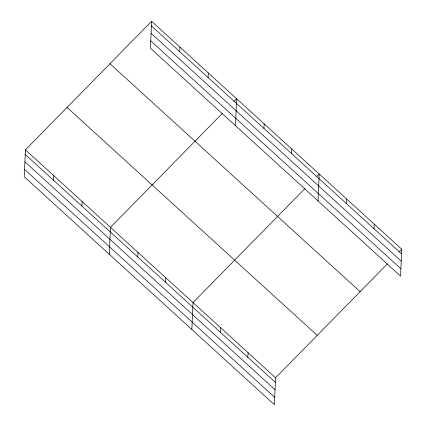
<?xml version="1.0" encoding="UTF-8"?>
<svg xmlns="http://www.w3.org/2000/svg" width="426" height="426" viewBox="0 0 426 426"><rect width="100%" height="100%" fill="white"/><g stroke="black" fill="none" stroke-linecap="round" stroke-linejoin="round"><path stroke-width="0.64" d="M151.597 21.3L150.426 48.207L400.584 276.149L401.761 249.237L151.597 21.3L25.416 149.851L24.239 176.763L274.403 404.7L275.574 377.793L387.415 263.848M53.569 180.273L53.767 175.688M81.92 206.104L82.117 201.519M109.296 254.258L110.472 227.351L222.308 113.412M137.79 257.011L137.987 252.426M165.304 282.081L165.506 277.496M179.751 51.716L179.948 47.132M191.849 329.479L193.026 302.572L304.862 188.633M208.101 77.553L208.303 72.968M220.343 332.232L220.54 327.647M235.477 125.707L236.654 98.8L233.879 101.628M247.857 357.302L248.06 352.717M263.971 128.455L264.168 123.87M291.49 153.53L291.688 148.946M318.03 200.928L319.207 174.021L316.891 176.375M346.524 203.676L346.721 199.091M374.039 228.751L374.241 224.167M398.981 252.064L401.761 249.237M151.4 25.885L401.558 253.821M151.076 33.249L401.239 261.191M150.745 40.843L400.903 268.779M109.956 63.724L360.119 291.661M67.058 107.432L317.216 335.368M25.416 149.851L275.574 377.793M25.214 154.436L275.377 382.378M24.894 161.805L275.052 389.742M24.564 169.394L274.722 397.336"/></g></svg>
